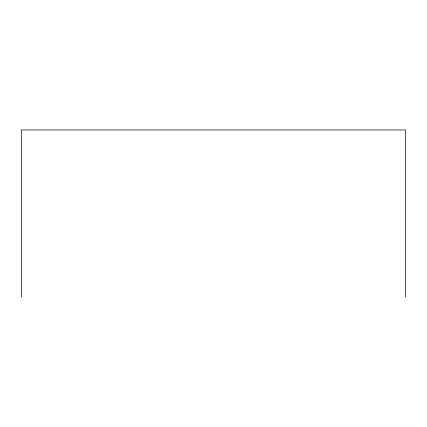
<?xml version="1.0" encoding="UTF-8"?>
<svg xmlns="http://www.w3.org/2000/svg" width="427" height="427" viewBox="0 0 427 427"><rect width="100%" height="100%" fill="white"/><g stroke="black" fill="none" stroke-linecap="round" stroke-linejoin="round"><path stroke-width="0.64" d="M405.65 297.048L405.65 129.952L21.35 129.952L21.35 297.048"/></g></svg>
